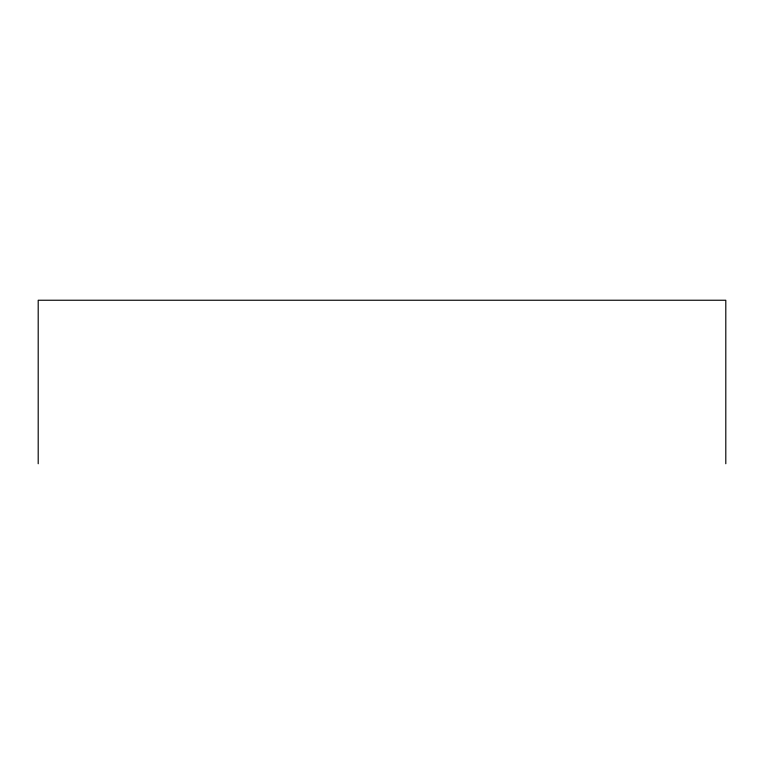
<?xml version="1.0" encoding="UTF-8"?>
<svg xmlns="http://www.w3.org/2000/svg" width="764" height="764" viewBox="0 0 764 764"><rect width="100%" height="100%" fill="white"/><g stroke="black" fill="none" stroke-linecap="round" stroke-linejoin="round"><path stroke-width="1.15" d="M725.8 463.758L725.8 300.242L38.2 300.242L38.2 463.758"/></g></svg>
